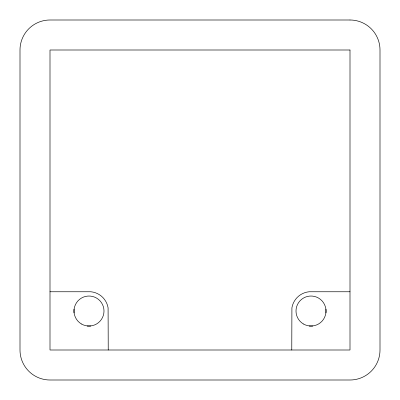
<?xml version="1.0" encoding="UTF-8"?>
<svg xmlns="http://www.w3.org/2000/svg" width="400" height="400" viewBox="0 0 400 400"><rect width="100%" height="100%" fill="white"/><g stroke="black" fill="none" stroke-linecap="round" stroke-linejoin="round"><path stroke-width="0.6" d="M108.235 350L108.09 307.83A19.355 19.355 0 0 0 90.855 291.76L50 291.76M350 291.76L309.145 291.76A19.355 19.355 0 0 0 291.91 307.83L291.765 350M87.125 326.025L90.865 326.025M309.135 326.025L312.8 326.025M326 309.16L326 312.9M74 309.16L74 312.9M350 20L50 20A30 30 0 0 0 20 50L20 350A30 30 0 0 0 50 380L350 380A30 30 0 0 0 380 350L380 50A30 30 0 0 0 350 20M350 50L50 50L50 350L350 350L350 50M303.5 324.015A15 15 0 0 0 326 311.025A15 15 0 0 0 303.5 298.035A15 15 0 0 0 303.5 324.015M81.5 324.015A15 15 0 0 0 104 311.025A15 15 0 0 0 81.5 298.035A15 15 0 0 0 81.5 324.015"/></g></svg>
